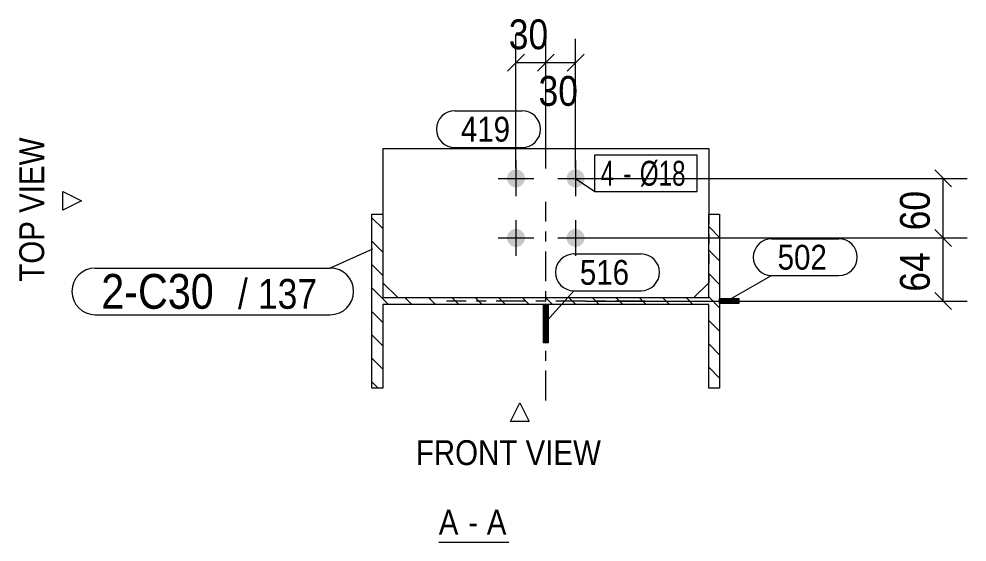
# Model space of a CAD drawing. Header units: millimetres. Extents: x 2 to 825, y 1 to 579.
# Drawn here: x 531.3 to 626.8, y 362.1 to 414.7 of the extents above; entities that cross this region are included whole.
import ezdxf

# ---------------------------------------------------------------- set-up
doc = ezdxf.new("R2010")
doc.units = ezdxf.units.MM
for name, pattern in [('XKITLINE00', [0]), ('XKITLINE01', [4, 1, -1, 1, -1]), ('XKITLINE03', [6, 3, -1, 1, -1])]:
    doc.linetypes.add(name, pattern=pattern)
for name, color, linetype, lineweight in [('Bolt', 3, 'Continuous', 0), ('BoltMark', 7, 'Continuous', 0), ('Dimensions', 7, 'Continuous', 0), ('OtherObjectType', 7, 'Continuous', 0), ('Part', 2, 'Continuous', 0), ('PartMark', 7, 'Continuous', 0)]:
    doc.layers.add(name, color=color, linetype=linetype, lineweight=lineweight)
doc.styles.add('ARIAL', font='ARIAL.TTF')
doc.styles.add('ARIAL_NARROW', font='ARIALN.TTF')

# ---------------------------------------------------------------- blocks, each defined once
blk = doc.blocks.new('*A2')
at = {"layer": 'Part', "color": 7, "linetype": 'XKITLINE00', "lineweight": 0}
for p, q in [((567.953, 393.61), (566.853, 394.71)), ((601.853, 395.07), (601.853, 395.07)), ((601.853, 395.07), (601.853, 395.07)), ((601.853, 392.712), (600.753, 393.812)), ((567.953, 391.253), (566.853, 392.353)), ((601.853, 390.355), (600.753, 391.455)), ((567.953, 388.895), (566.853, 389.995)), ((601.853, 387.998), (600.753, 389.098)), ((568.522, 385.97), (566.853, 387.638)), ((570.879, 385.97), (570.179, 386.67)), ((573.236, 385.97), (572.536, 386.67)), ((575.594, 385.97), (574.894, 386.67)), ((577.951, 385.97), (577.251, 386.67)), ((580.308, 385.97), (579.608, 386.67)), ((582.666, 385.97), (581.966, 386.67)), ((585.023, 385.97), (584.323, 386.67)), ((587.38, 385.97), (586.68, 386.67)), ((589.737, 385.97), (589.037, 386.67)), ((592.095, 385.97), (591.395, 386.67)), ((594.452, 385.97), (593.752, 386.67)), ((596.809, 385.97), (596.109, 386.67)), ((599.167, 385.97), (598.467, 386.67)), ((601.853, 385.64), (600.753, 386.74)), ((567.953, 384.181), (566.853, 385.281)), ((601.853, 383.283), (600.753, 384.383)), ((567.953, 381.823), (566.853, 382.923)), ((601.853, 380.926), (600.753, 382.026)), ((567.953, 379.466), (566.853, 380.566)), ((601.853, 378.569), (600.753, 379.669)), ((567.492, 377.57), (566.853, 378.209))]:
    blk.add_line(p, q, dxfattribs=at)
blk = doc.blocks.new('*A3')
at = {"layer": 'Part', "color": 7, "linetype": 'XKITLINE00', "lineweight": 0}
for p, q in [((584.132, 385.97), (584.103, 385.941)), ((584.199, 385.97), (584.103, 385.874)), ((584.267, 385.97), (584.103, 385.807)), ((584.334, 385.97), (584.103, 385.739)), ((584.401, 385.97), (584.103, 385.672)), ((584.469, 385.97), (584.103, 385.604)), ((584.536, 385.97), (584.103, 385.537)), ((584.603, 385.97), (584.103, 385.47)), ((584.603, 385.902), (584.103, 385.402)), ((584.603, 385.835), (584.103, 385.335)), ((584.603, 385.768), (584.103, 385.268)), ((584.603, 385.7), (584.103, 385.2)), ((584.603, 385.633), (584.103, 385.133)), ((584.603, 385.566), (584.103, 385.066)), ((584.603, 385.97), (584.603, 385.97)), ((584.603, 385.498), (584.103, 384.998)), ((584.603, 385.431), (584.103, 384.931)), ((584.603, 385.364), (584.103, 384.864)), ((584.603, 385.296), (584.103, 384.796)), ((584.603, 385.229), (584.103, 384.729)), ((584.603, 385.162), (584.103, 384.662)), ((584.603, 385.094), (584.103, 384.594)), ((584.603, 385.027), (584.103, 384.527)), ((584.603, 384.959), (584.103, 384.459)), ((584.603, 384.892), (584.103, 384.392)), ((584.603, 384.825), (584.103, 384.325)), ((584.603, 384.757), (584.103, 384.257)), ((584.603, 384.69), (584.103, 384.19)), ((584.603, 384.623), (584.103, 384.123)), ((584.603, 384.555), (584.103, 384.055)), ((584.603, 384.488), (584.103, 383.988)), ((584.603, 384.421), (584.103, 383.921)), ((584.603, 384.353), (584.103, 383.853)), ((584.603, 384.286), (584.103, 383.786)), ((584.603, 384.219), (584.103, 383.719)), ((584.603, 384.151), (584.103, 383.651)), ((584.603, 384.084), (584.103, 383.584)), ((584.603, 384.017), (584.103, 383.517)), ((584.603, 383.949), (584.103, 383.449)), ((584.603, 383.882), (584.103, 383.382)), ((584.603, 383.814), (584.103, 383.314)), ((584.603, 383.747), (584.103, 383.247)), ((584.603, 383.68), (584.103, 383.18)), ((584.603, 383.612), (584.103, 383.112)), ((584.603, 383.545), (584.103, 383.045)), ((584.603, 383.478), (584.103, 382.978)), ((584.603, 383.41), (584.103, 382.91)), ((584.603, 383.343), (584.103, 382.843)), ((584.603, 383.276), (584.103, 382.776)), ((584.603, 383.208), (584.103, 382.708)), ((584.603, 383.141), (584.103, 382.641)), ((584.603, 383.074), (584.103, 382.574)), ((584.603, 383.006), (584.103, 382.506)), ((584.603, 382.939), (584.103, 382.439)), ((584.603, 382.872), (584.103, 382.372)), ((584.603, 382.804), (584.103, 382.304)), ((584.603, 382.737), (584.103, 382.237)), ((584.603, 382.67), (584.103, 382.17)), ((584.603, 382.602), (584.115, 382.114)), ((584.603, 382.535), (584.182, 382.114)), ((584.603, 382.467), (584.25, 382.114)), ((584.603, 382.4), (584.317, 382.114)), ((584.603, 382.333), (584.384, 382.114)), ((584.603, 382.265), (584.452, 382.114)), ((584.603, 382.198), (584.519, 382.114)), ((584.602, 382.13), (584.586, 382.114))]:
    blk.add_line(p, q, dxfattribs=at)
blk = doc.blocks.new('*A4')
at = {"layer": 'Part', "color": 7, "linetype": 'XKITLINE00', "lineweight": 0}
for p, q in [((602.336, 386.07), (601.853, 386.553)), ((602.404, 386.07), (601.904, 386.57)), ((602.471, 386.07), (601.971, 386.57)), ((602.539, 386.07), (602.039, 386.57)), ((602.606, 386.07), (602.106, 386.57)), ((602.673, 386.07), (602.173, 386.57)), ((602.741, 386.07), (602.241, 386.57)), ((602.808, 386.07), (602.308, 386.57)), ((602.875, 386.07), (602.375, 386.57)), ((602.943, 386.07), (602.443, 386.57)), ((603.01, 386.07), (602.51, 386.57)), ((603.077, 386.07), (602.577, 386.57)), ((603.145, 386.07), (602.645, 386.57)), ((603.212, 386.07), (602.712, 386.57)), ((603.279, 386.07), (602.779, 386.57)), ((603.318, 386.098), (602.847, 386.57)), ((603.352, 386.132), (602.914, 386.57)), ((603.386, 386.166), (602.981, 386.57)), ((603.419, 386.199), (603.049, 386.57)), ((603.453, 386.233), (603.116, 386.57)), ((603.487, 386.267), (603.183, 386.57)), ((603.52, 386.3), (603.251, 386.57)), ((603.554, 386.334), (603.318, 386.57)), ((603.588, 386.368), (603.386, 386.57)), ((603.621, 386.401), (603.453, 386.57)), ((603.655, 386.435), (603.52, 386.57)), ((603.689, 386.469), (603.588, 386.57)), ((603.722, 386.502), (603.655, 386.57)), ((603.756, 386.536), (603.722, 386.57)), ((603.79, 386.435), (603.722, 386.502)), ((603.79, 386.502), (603.756, 386.536)), ((602.269, 386.07), (601.853, 386.486)), ((602.202, 386.07), (601.853, 386.418)), ((602.134, 386.07), (601.853, 386.351)), ((602.067, 386.07), (601.853, 386.284)), ((602, 386.07), (601.853, 386.216)), ((601.932, 386.07), (601.853, 386.149)), ((601.865, 386.07), (601.853, 386.081)), ((603.347, 386.07), (603.318, 386.098)), ((603.414, 386.07), (603.352, 386.132)), ((603.481, 386.07), (603.386, 386.166)), ((603.549, 386.07), (603.419, 386.199)), ((603.616, 386.07), (603.453, 386.233)), ((603.683, 386.07), (603.487, 386.267)), ((603.751, 386.07), (603.52, 386.3)), ((603.79, 386.098), (603.554, 386.334)), ((603.79, 386.166), (603.588, 386.368)), ((603.79, 386.233), (603.621, 386.401)), ((603.79, 386.3), (603.655, 386.435)), ((603.79, 386.368), (603.689, 386.469))]:
    blk.add_line(p, q, dxfattribs=at)
blk = doc.blocks.new('*A140')
at = {"layer": 'Bolt'}
for points in [[(582.252, 398.626), (582.249, 398.582), (582.244, 398.538), (582.236, 398.494), (582.226, 398.451), (582.215, 398.408), (582.201, 398.367), (582.185, 398.325), (582.167, 398.285), (582.147, 398.245), (582.125, 398.207), (582.102, 398.17), (582.076, 398.134), (582.049, 398.099), (582.02, 398.065), (581.99, 398.033), (581.958, 398.003), (581.924, 397.974), (581.889, 397.947), (581.853, 397.921), (581.816, 397.898), (581.778, 397.876), (581.738, 397.856), (581.698, 397.838), (581.657, 397.822), (581.615, 397.809), (581.572, 397.797), (581.529, 397.787), (581.485, 397.779), (581.442, 397.774), (581.398, 397.771), (581.353, 397.77), (581.309, 397.771), (581.265, 397.774), (581.221, 397.779), (581.178, 397.787), (581.135, 397.797), (581.092, 397.809), (581.05, 397.822), (581.009, 397.838), (580.969, 397.856), (580.929, 397.876), (580.891, 397.898), (580.853, 397.921), (580.817, 397.947), (580.782, 397.974), (580.749, 398.003), (580.717, 398.033), (580.686, 398.065), (580.658, 398.099), (580.63, 398.134), (580.605, 398.17), (580.581, 398.207), (580.56, 398.245), (580.54, 398.285), (580.522, 398.325), (580.506, 398.367), (580.492, 398.408), (580.48, 398.451), (580.471, 398.494), (580.463, 398.538), (580.458, 398.582), (580.454, 398.626), (580.453, 398.67), (580.454, 398.714), (580.458, 398.758), (580.463, 398.802), (580.471, 398.845), (580.48, 398.888), (580.492, 398.931), (580.506, 398.973), (580.522, 399.014), (580.54, 399.055), (580.56, 399.094), (580.581, 399.132), (580.605, 399.17), (580.63, 399.206), (580.658, 399.241), (580.686, 399.274), (580.717, 399.306), (580.749, 399.337), (580.782, 399.365), (580.817, 399.393), (580.853, 399.418), (580.891, 399.442), (580.929, 399.463), (580.969, 399.483), (581.009, 399.501), (581.05, 399.517), (581.092, 399.531), (581.135, 399.543), (581.178, 399.552), (581.221, 399.56), (581.265, 399.565), (581.309, 399.569), (581.353, 399.57), (581.398, 399.569), (581.442, 399.565), (581.485, 399.56), (581.529, 399.552), (581.572, 399.543), (581.615, 399.531), (581.657, 399.517), (581.698, 399.501), (581.738, 399.483), (581.778, 399.463), (581.816, 399.442), (581.853, 399.418), (581.889, 399.393), (581.924, 399.365), (581.958, 399.337), (581.99, 399.306), (582.02, 399.274), (582.049, 399.241), (582.076, 399.206), (582.102, 399.17), (582.125, 399.132), (582.147, 399.094), (582.167, 399.055), (582.185, 399.014), (582.201, 398.973), (582.215, 398.931), (582.226, 398.888), (582.236, 398.845), (582.244, 398.802), (582.249, 398.758), (582.252, 398.714), (582.253, 398.67)], [(588.252, 398.626), (588.249, 398.582), (588.244, 398.538), (588.236, 398.494), (588.226, 398.451), (588.215, 398.408), (588.201, 398.367), (588.185, 398.325), (588.167, 398.285), (588.147, 398.245), (588.125, 398.207), (588.102, 398.17), (588.076, 398.134), (588.049, 398.099), (588.02, 398.065), (587.99, 398.033), (587.958, 398.003), (587.924, 397.974), (587.889, 397.947), (587.853, 397.921), (587.816, 397.898), (587.778, 397.876), (587.738, 397.856), (587.698, 397.838), (587.657, 397.822), (587.615, 397.809), (587.572, 397.797), (587.529, 397.787), (587.485, 397.779), (587.442, 397.774), (587.398, 397.771), (587.353, 397.77), (587.309, 397.771), (587.265, 397.774), (587.221, 397.779), (587.178, 397.787), (587.135, 397.797), (587.092, 397.809), (587.05, 397.822), (587.009, 397.838), (586.969, 397.856), (586.929, 397.876), (586.891, 397.898), (586.853, 397.921), (586.817, 397.947), (586.782, 397.974), (586.749, 398.003), (586.717, 398.033), (586.686, 398.065), (586.658, 398.099), (586.63, 398.134), (586.605, 398.17), (586.581, 398.207), (586.56, 398.245), (586.54, 398.285), (586.522, 398.325), (586.506, 398.367), (586.492, 398.408), (586.48, 398.451), (586.471, 398.494), (586.463, 398.538), (586.458, 398.582), (586.454, 398.626), (586.453, 398.67), (586.454, 398.714), (586.458, 398.758), (586.463, 398.802), (586.471, 398.845), (586.48, 398.888), (586.492, 398.931), (586.506, 398.973), (586.522, 399.014), (586.54, 399.055), (586.56, 399.094), (586.581, 399.132), (586.605, 399.17), (586.63, 399.206), (586.658, 399.241), (586.686, 399.274), (586.717, 399.306), (586.749, 399.337), (586.782, 399.365), (586.817, 399.393), (586.853, 399.418), (586.891, 399.442), (586.929, 399.463), (586.969, 399.483), (587.009, 399.501), (587.05, 399.517), (587.092, 399.531), (587.135, 399.543), (587.178, 399.552), (587.221, 399.56), (587.265, 399.565), (587.309, 399.569), (587.353, 399.57), (587.398, 399.569), (587.442, 399.565), (587.485, 399.56), (587.529, 399.552), (587.572, 399.543), (587.615, 399.531), (587.657, 399.517), (587.698, 399.501), (587.738, 399.483), (587.778, 399.463), (587.816, 399.442), (587.853, 399.418), (587.889, 399.393), (587.924, 399.365), (587.958, 399.337), (587.99, 399.306), (588.02, 399.274), (588.049, 399.241), (588.076, 399.206), (588.102, 399.17), (588.125, 399.132), (588.147, 399.094), (588.167, 399.055), (588.185, 399.014), (588.201, 398.973), (588.215, 398.931), (588.226, 398.888), (588.236, 398.845), (588.244, 398.802), (588.249, 398.758), (588.252, 398.714), (588.253, 398.67)], [(582.252, 392.626), (582.249, 392.582), (582.244, 392.538), (582.236, 392.494), (582.226, 392.451), (582.215, 392.408), (582.201, 392.367), (582.185, 392.325), (582.167, 392.285), (582.147, 392.245), (582.125, 392.207), (582.102, 392.17), (582.076, 392.134), (582.049, 392.099), (582.02, 392.065), (581.99, 392.033), (581.958, 392.003), (581.924, 391.974), (581.889, 391.947), (581.853, 391.921), (581.816, 391.898), (581.778, 391.876), (581.738, 391.856), (581.698, 391.838), (581.657, 391.822), (581.615, 391.809), (581.572, 391.797), (581.529, 391.787), (581.485, 391.779), (581.442, 391.774), (581.398, 391.771), (581.353, 391.77), (581.309, 391.771), (581.265, 391.774), (581.221, 391.779), (581.178, 391.787), (581.135, 391.797), (581.092, 391.809), (581.05, 391.822), (581.009, 391.838), (580.969, 391.856), (580.929, 391.876), (580.891, 391.898), (580.853, 391.921), (580.817, 391.947), (580.782, 391.974), (580.749, 392.003), (580.717, 392.033), (580.686, 392.065), (580.658, 392.099), (580.63, 392.134), (580.605, 392.17), (580.581, 392.207), (580.56, 392.245), (580.54, 392.285), (580.522, 392.325), (580.506, 392.367), (580.492, 392.408), (580.48, 392.451), (580.471, 392.494), (580.463, 392.538), (580.458, 392.582), (580.454, 392.626), (580.453, 392.67), (580.454, 392.714), (580.458, 392.758), (580.463, 392.802), (580.471, 392.845), (580.48, 392.888), (580.492, 392.931), (580.506, 392.973), (580.522, 393.014), (580.54, 393.055), (580.56, 393.094), (580.581, 393.132), (580.605, 393.17), (580.63, 393.206), (580.658, 393.241), (580.686, 393.274), (580.717, 393.306), (580.749, 393.337), (580.782, 393.365), (580.817, 393.393), (580.853, 393.418), (580.891, 393.442), (580.929, 393.463), (580.969, 393.483), (581.009, 393.501), (581.05, 393.517), (581.092, 393.531), (581.135, 393.543), (581.178, 393.552), (581.221, 393.56), (581.265, 393.565), (581.309, 393.569), (581.353, 393.57), (581.398, 393.569), (581.442, 393.565), (581.485, 393.56), (581.529, 393.552), (581.572, 393.543), (581.615, 393.531), (581.657, 393.517), (581.698, 393.501), (581.738, 393.483), (581.778, 393.463), (581.816, 393.442), (581.853, 393.418), (581.889, 393.393), (581.924, 393.365), (581.958, 393.337), (581.99, 393.306), (582.02, 393.274), (582.049, 393.241), (582.076, 393.206), (582.102, 393.17), (582.125, 393.132), (582.147, 393.094), (582.167, 393.055), (582.185, 393.014), (582.201, 392.973), (582.215, 392.931), (582.226, 392.888), (582.236, 392.845), (582.244, 392.802), (582.249, 392.758), (582.252, 392.714), (582.253, 392.67)], [(588.252, 392.626), (588.249, 392.582), (588.244, 392.538), (588.236, 392.494), (588.226, 392.451), (588.215, 392.408), (588.201, 392.367), (588.185, 392.325), (588.167, 392.285), (588.147, 392.245), (588.125, 392.207), (588.102, 392.17), (588.076, 392.134), (588.049, 392.099), (588.02, 392.065), (587.99, 392.033), (587.958, 392.003), (587.924, 391.974), (587.889, 391.947), (587.853, 391.921), (587.816, 391.898), (587.778, 391.876), (587.738, 391.856), (587.698, 391.838), (587.657, 391.822), (587.615, 391.809), (587.572, 391.797), (587.529, 391.787), (587.485, 391.779), (587.442, 391.774), (587.398, 391.771), (587.353, 391.77), (587.309, 391.771), (587.265, 391.774), (587.221, 391.779), (587.178, 391.787), (587.135, 391.797), (587.092, 391.809), (587.05, 391.822), (587.009, 391.838), (586.969, 391.856), (586.929, 391.876), (586.891, 391.898), (586.853, 391.921), (586.817, 391.947), (586.782, 391.974), (586.749, 392.003), (586.717, 392.033), (586.686, 392.065), (586.658, 392.099), (586.63, 392.134), (586.605, 392.17), (586.581, 392.207), (586.56, 392.245), (586.54, 392.285), (586.522, 392.325), (586.506, 392.367), (586.492, 392.408), (586.48, 392.451), (586.471, 392.494), (586.463, 392.538), (586.458, 392.582), (586.454, 392.626), (586.453, 392.67), (586.454, 392.714), (586.458, 392.758), (586.463, 392.802), (586.471, 392.845), (586.48, 392.888), (586.492, 392.931), (586.506, 392.973), (586.522, 393.014), (586.54, 393.055), (586.56, 393.094), (586.581, 393.132), (586.605, 393.17), (586.63, 393.206), (586.658, 393.241), (586.686, 393.274), (586.717, 393.306), (586.749, 393.337), (586.782, 393.365), (586.817, 393.393), (586.853, 393.418), (586.891, 393.442), (586.929, 393.463), (586.969, 393.483), (587.009, 393.501), (587.05, 393.517), (587.092, 393.531), (587.135, 393.543), (587.178, 393.552), (587.221, 393.56), (587.265, 393.565), (587.309, 393.569), (587.353, 393.57), (587.398, 393.569), (587.442, 393.565), (587.485, 393.56), (587.529, 393.552), (587.572, 393.543), (587.615, 393.531), (587.657, 393.517), (587.698, 393.501), (587.738, 393.483), (587.778, 393.463), (587.816, 393.442), (587.853, 393.418), (587.889, 393.393), (587.924, 393.365), (587.958, 393.337), (587.99, 393.306), (588.02, 393.274), (588.049, 393.241), (588.076, 393.206), (588.102, 393.17), (588.125, 393.132), (588.147, 393.094), (588.167, 393.055), (588.185, 393.014), (588.201, 392.973), (588.215, 392.931), (588.226, 392.888), (588.236, 392.845), (588.244, 392.802), (588.249, 392.758), (588.252, 392.714), (588.253, 392.67)]]:
    blk.add_hatch(color=3, dxfattribs=at).paths.add_polyline_path(points, flags=17)
at = {"layer": 'Bolt', "color": 3, "linetype": 'XKITLINE00', "lineweight": 0}
for p, q in [((581.353, 400.47), (581.353, 396.87)), ((587.353, 400.47), (587.353, 396.87)), ((579.553, 398.67), (583.153, 398.67)), ((585.553, 398.67), (589.153, 398.67)), ((581.353, 394.47), (581.353, 390.87)), ((587.353, 394.47), (587.353, 390.87)), ((579.553, 392.67), (583.153, 392.67)), ((585.553, 392.67), (589.153, 392.67))]:
    blk.add_line(p, q, dxfattribs=at)
blk = doc.blocks.new('*A141')
at = {"layer": 'Part', "color": 7, "linetype": 'XKITLINE03', "lineweight": 0}
for p, q in [((584.353, 376.32), (584.353, 396.32)), ((594.353, 386.32), (574.353, 386.32))]:
    blk.add_line(p, q, dxfattribs=at)
at = {"layer": 'Part', "color": 2, "linetype": 'XKITLINE00', "lineweight": 0}
for p, q in [((566.853, 377.57), (566.853, 395.07)), ((566.853, 395.07), (567.953, 395.07)), ((567.953, 395.07), (567.953, 386.67)), ((600.753, 386.67), (600.753, 395.07)), ((600.753, 395.07), (601.853, 395.07)), ((601.853, 395.07), (601.853, 377.57)), ((567.953, 386.67), (600.753, 386.67)), ((600.753, 385.97), (567.953, 385.97)), ((567.953, 385.97), (567.953, 377.57)), ((600.753, 377.57), (600.753, 385.97)), ((567.953, 377.57), (566.853, 377.57)), ((601.853, 377.57), (600.753, 377.57))]:
    blk.add_line(p, q, dxfattribs=at)
blk = doc.blocks.new('*A142')
at = {"layer": 'Part', "color": 2, "linetype": 'XKITLINE00', "lineweight": 0}
for p, q in [((584.603, 385.97), (584.103, 385.97)), ((584.103, 385.97), (584.103, 382.114)), ((584.603, 385.97), (584.603, 382.114)), ((584.603, 382.114), (584.103, 382.114))]:
    blk.add_line(p, q, dxfattribs=at)
at = {"layer": 'Part', "color": 7, "linetype": 'XKITLINE01', "lineweight": 0}
blk.add_line((584.103, 385.97), (584.603, 385.97), dxfattribs=at)
blk = doc.blocks.new('*A143')
at = {"layer": 'Part', "color": 2, "linetype": 'XKITLINE00', "lineweight": 0}
for p, q in [((601.853, 386.57), (603.79, 386.57)), ((601.853, 386.07), (601.853, 386.57)), ((603.79, 386.57), (603.79, 386.07)), ((603.79, 386.07), (601.853, 386.07))]:
    blk.add_line(p, q, dxfattribs=at)
at = {"layer": 'Part', "color": 7, "linetype": 'XKITLINE01', "lineweight": 0}
blk.add_line((601.853, 386.07), (601.853, 386.57), dxfattribs=at)
blk = doc.blocks.new('*A144')
at = {"layer": 'Part', "color": 2, "linetype": 'XKITLINE00', "lineweight": 0}
for p, q in [((567.953, 401.67), (567.953, 395.07)), ((567.953, 401.67), (600.753, 401.67)), ((600.753, 401.67), (600.753, 395.07)), ((567.953, 388.17), (569.453, 386.67)), ((600.753, 388.17), (599.253, 386.67))]:
    blk.add_line(p, q, dxfattribs=at)
at = {"layer": 'Part', "color": 7, "linetype": 'XKITLINE01', "lineweight": 0}
for p, q in [((567.953, 395.07), (567.953, 388.17)), ((600.753, 395.07), (600.753, 388.17)), ((569.453, 386.67), (599.253, 386.67))]:
    blk.add_line(p, q, dxfattribs=at)
blk = doc.blocks.new('*A321')
at = {"layer": 'Dimensions', "color": 7, "linetype": 'XKITLINE00', "lineweight": 0}
for p, q in [((623.505, 393.518), (625.202, 391.821)), ((588.353, 392.67), (626.753, 392.67)), ((624.353, 386.32), (624.353, 392.67)), ((623.505, 387.168), (625.202, 385.471)), ((588.353, 386.32), (626.753, 386.32))]:
    blk.add_line(p, q, dxfattribs=at)
at = {"layer": 'Dimensions', "color": 3}
for p in [(624.353, 392.67), (624.353, 386.32)]:
    blk.add_point(p, dxfattribs=at)
at = {"layer": 'Dimensions', "color": 3, "style": 'ARIAL', "width": 0.85}
blk.add_text('64', height=3, rotation=90.00021, dxfattribs=at).set_placement((623.003, 387.27))
blk = doc.blocks.new('*A322')
at = {"layer": 'Dimensions', "color": 7, "linetype": 'XKITLINE00', "lineweight": 0}
for p, q in [((623.505, 399.518), (625.202, 397.821)), ((588.353, 398.67), (626.753, 398.67)), ((624.353, 392.67), (624.353, 398.67)), ((623.505, 393.518), (625.202, 391.821)), ((588.353, 392.67), (626.753, 392.67))]:
    blk.add_line(p, q, dxfattribs=at)
at = {"layer": 'Dimensions', "color": 3}
for p in [(624.353, 398.67), (624.353, 392.67)]:
    blk.add_point(p, dxfattribs=at)
at = {"layer": 'Dimensions', "color": 3, "style": 'ARIAL', "width": 0.85}
blk.add_text('60', height=3, rotation=90.00021, dxfattribs=at).set_placement((623.003, 393.445))
blk = doc.blocks.new('*A323')
at = {"layer": 'Dimensions', "color": 7, "linetype": 'XKITLINE00', "lineweight": 0}
for p, q in [((581.353, 399.67), (581.353, 413.17)), ((584.353, 399.67), (584.353, 413.17)), ((582.202, 411.168), (580.505, 409.471)), ((585.202, 411.168), (583.505, 409.471)), ((581.353, 410.32), (584.353, 410.32))]:
    blk.add_line(p, q, dxfattribs=at)
at = {"layer": 'Dimensions', "color": 3}
for p in [(581.353, 410.32), (584.353, 410.32)]:
    blk.add_point(p, dxfattribs=at)
at = {"layer": 'Dimensions', "color": 3, "style": 'ARIAL', "width": 0.85}
blk.add_text('30', height=3, dxfattribs=at).set_placement((580.628, 411.67))
blk = doc.blocks.new('*A324')
at = {"layer": 'Dimensions', "color": 7, "linetype": 'XKITLINE00', "lineweight": 0}
for p, q in [((584.353, 399.67), (584.353, 412.72)), ((587.353, 399.67), (587.353, 412.72)), ((585.202, 411.168), (583.505, 409.471)), ((588.202, 411.168), (586.505, 409.471)), ((584.353, 410.32), (587.353, 410.32))]:
    blk.add_line(p, q, dxfattribs=at)
at = {"layer": 'Dimensions', "color": 3}
for p in [(584.353, 410.32), (587.353, 410.32)]:
    blk.add_point(p, dxfattribs=at)
at = {"layer": 'Dimensions', "color": 3, "style": 'ARIAL', "width": 0.85}
blk.add_text('30', height=3, dxfattribs=at).set_placement((583.628, 405.97))
blk = doc.blocks.new('*A325')
at = {"layer": 'BoltMark', "color": 7, "linetype": 'XKITLINE00', "lineweight": 0}
for p, q in [((589.285, 401.037), (599.582, 401.037)), ((589.285, 397.337), (589.285, 401.037)), ((599.582, 397.337), (599.582, 401.037)), ((587.353, 398.67), (589.285, 397.337)), ((589.285, 397.337), (599.582, 397.337))]:
    blk.add_line(p, q, dxfattribs=at)
at = {"layer": 'BoltMark', "color": 3, "style": 'ARIAL_NARROW', "width": 0.85}
for s, p in [('4', (589.885, 397.937)), ('Ø18', (593.815, 397.937)), ('-', (592.155, 397.937))]:
    blk.add_text(s, height=2.5, dxfattribs=at).set_placement(p)
blk = doc.blocks.new('*A326')
at = {"layer": 'PartMark', "color": 7, "linetype": 'XKITLINE00', "lineweight": 0}
for p, q in [((575.203, 405.47), (581.966, 405.47)), ((575.203, 401.77), (581.966, 401.77))]:
    blk.add_line(p, q, dxfattribs=at)
for centre, start, end in [((575.203, 403.62), 90, 270), ((581.966, 403.62), 270, 90)]:
    blk.add_arc(centre, 1.85, start, end, dxfattribs=at)
at = {"layer": 'PartMark', "color": 3, "style": 'ARIAL', "width": 0.85}
blk.add_text('419', height=2.5, dxfattribs=at).set_placement((575.803, 402.37))
blk = doc.blocks.new('*A327')
at = {"layer": 'PartMark', "color": 7, "linetype": 'XKITLINE00', "lineweight": 0}
for p, q in [((607.088, 392.585), (613.851, 392.585)), ((602.846, 386.493), (607.088, 388.885)), ((607.088, 388.885), (613.851, 388.885))]:
    blk.add_line(p, q, dxfattribs=at)
for centre, start, end in [((607.088, 390.735), 90, 270), ((613.851, 390.735), 270, 90)]:
    blk.add_arc(centre, 1.85, start, end, dxfattribs=at)
at = {"layer": 'PartMark', "color": 3, "style": 'ARIAL', "width": 0.85}
blk.add_text('502', height=2.5, dxfattribs=at).set_placement((607.688, 389.485))
blk = doc.blocks.new('*A328')
at = {"layer": 'PartMark', "color": 7, "linetype": 'XKITLINE00', "lineweight": 0}
for p, q in [((587.181, 391.063), (593.943, 391.063)), ((584.181, 384.017), (587.181, 387.363)), ((587.181, 387.363), (593.943, 387.363))]:
    blk.add_line(p, q, dxfattribs=at)
for centre, start, end in [((587.181, 389.213), 90, 270), ((593.943, 389.213), 270, 90)]:
    blk.add_arc(centre, 1.85, start, end, dxfattribs=at)
at = {"layer": 'PartMark', "color": 3, "style": 'ARIAL', "width": 0.85}
blk.add_text('516', height=2.5, dxfattribs=at).set_placement((587.781, 387.963))
blk = doc.blocks.new('*A329')
at = {"layer": 'PartMark', "color": 7, "linetype": 'XKITLINE00', "lineweight": 0}
for p, q in [((566.902, 391.54), (562.66, 389.648)), ((539.011, 389.648), (562.66, 389.648)), ((539.011, 384.948), (562.66, 384.948))]:
    blk.add_line(p, q, dxfattribs=at)
for centre, start, end in [((539.011, 387.298), 90, 270), ((562.66, 387.298), 270, 90)]:
    blk.add_arc(centre, 2.35, start, end, dxfattribs=at)
at = {"layer": 'PartMark', "color": 1, "style": 'ARIAL', "width": 0.85}
blk.add_text('2-C30', height=3.5, dxfattribs=at).set_placement((539.611, 385.548))
at = {"layer": 'PartMark', "color": 3, "style": 'ARIAL', "width": 0.85}
for s, p in [('/', (553.373, 385.548)), ('137', (555.384, 385.548))]:
    blk.add_text(s, height=3, dxfattribs=at).set_placement(p)
blk = doc.blocks.new('*A330')
at = {"layer": 'OtherObjectType', "color": 7, "linetype": 'XKITLINE00', "lineweight": 0}
for p, q in [((535.736, 395.482), (535.736, 397.357)), ((535.736, 397.357), (537.611, 396.42)), ((537.611, 396.42), (535.736, 395.482)), ((537.611, 396.42), (537.611, 396.42)), ((580.795, 374.195), (581.732, 376.07)), ((581.732, 376.07), (582.67, 374.195)), ((581.732, 376.07), (581.732, 376.07)), ((582.67, 374.195), (580.795, 374.195)), ((573.578, 362.07), (580.636, 362.07))]:
    blk.add_line(p, q, dxfattribs=at)
at = {"layer": 'OtherObjectType', "color": 7, "style": 'ARIAL', "width": 0.85}
blk.add_text('TOP VIEW', height=2.5, rotation=90, dxfattribs=at).set_placement((533.861, 388.269))
for s, p in [('FRONT VIEW', (571.268, 369.82)), ('A', (573.578, 362.82)), ('A', (578.412, 362.82)), ('-', (576.552, 362.82))]:
    blk.add_text(s, height=2.5, dxfattribs=at).set_placement(p)

msp = doc.modelspace()

# ---------------------------------------------------------------- block references
at = {"lineweight": 0}
for name in ['*A323', '*A324', '*A326', '*A144', '*A325', '*A140', '*A322', '*A141', '*A2', '*A321', '*A327', '*A329', '*A328', '*A4', '*A143', '*A3', '*A142']:
    msp.add_blockref(name, (0, 0), dxfattribs=at)
at = {"layer": 'OtherObjectType', "lineweight": 0}
msp.add_blockref('*A330', (0, 0), dxfattribs=at)

doc.saveas('drawing.dxf')
